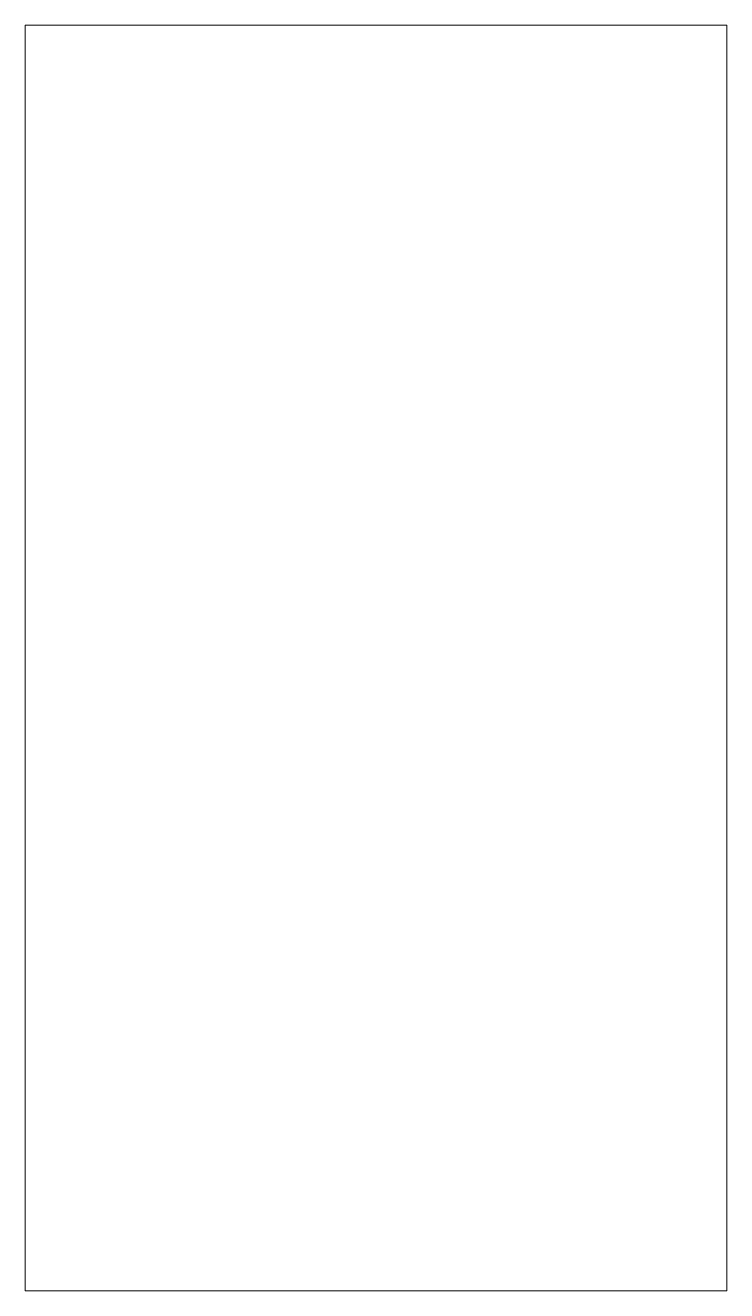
# Model space of a CAD drawing. Header units: millimetres. Extents: x 126.97 to 131.57, y -77.3 to -69.
import ezdxf

# ---------------------------------------------------------------- set-up
doc = ezdxf.new("R2010")
doc.units = ezdxf.units.MM
doc.layers.add('lid_cutout', color=3, linetype='CONTINUOUS', lineweight=0)

msp = doc.modelspace()

# ---------------------------------------------------------------- linework, layer by layer
at = {"layer": 'lid_cutout'}
msp.add_lwpolyline([(126.974, -77.302), (131.574, -77.302), (131.574, -69.002), (126.974, -69.002)], close=True, dxfattribs=at)

doc.saveas('drawing.dxf')
